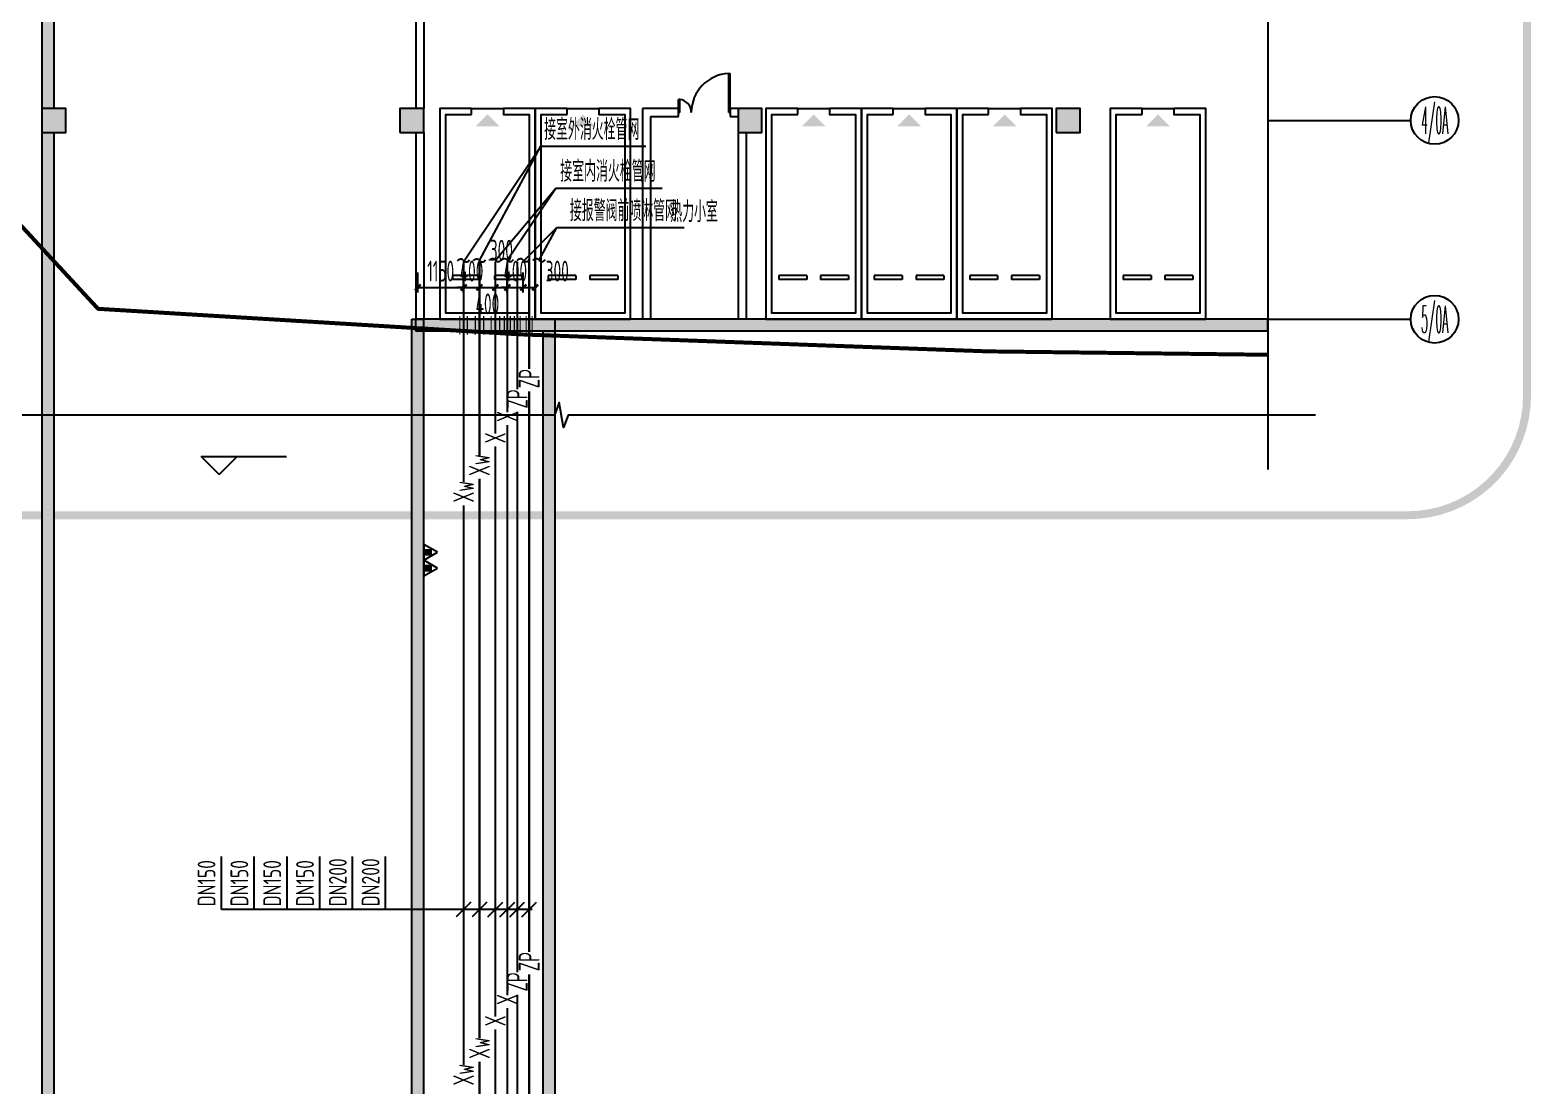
# Model space of a CAD drawing. Extents: x -2120532 to 1934524, y -1331911 to 424203.
# Drawn here: x -86733 to -49000, y -141811 to -115263 of the extents above; entities that cross this region are included whole.
import ezdxf
from ezdxf.enums import TextEntityAlignment as Align

# ---------------------------------------------------------------- set-up
doc = ezdxf.new("R2010")
doc.units = 0
doc.header["$LTSCALE"] = 10
doc.linetypes.add('CENTERX2', pattern=[4, 2.5, -0.5, 0.5, -0.5])
doc.linetypes.add('DASH', pattern=[0.35, 0.25, -0.1])
for name, color, linetype in [('00-停车位', 67, 'Continuous'), ('00-用地红线', 12, 'CENTERX2'), ('A-COLUMN', 8, 'Continuous'), ('A-ROOM_NAME', 23, 'Continuous'), ('A-WALL', 2, 'Continuous'), ('AXIS', 3, 'Continuous'), ('AXIS_TEXT', 7, 'Continuous'), ('COLUMN', 6, 'Continuous'), ('DIM_ELEV', 3, 'Continuous'), ('DIM_SYMB', 3, 'Continuous'), ('DOOR_FIRE', 8, 'Continuous'), ('PUB_HATCH', 8, 'Continuous'), ('W-DIM_喷淋', 3, 'Continuous'), ('W-DIM_消防', 3, 'Continuous'), ('W-EQUIP_消防', 7, 'Continuous'), ('W-EQUIP_灭火器', 7, 'Continuous'), ('W-PIPE-喷淋中', 6, 'Continuous'), ('W-PIPE-消防', 1, 'Continuous'), ('W-PIPE-消防中', 1, 'Continuous'), ('W-TEXT_喷淋', 7, 'Continuous'), ('W-TEXT_消防', 7, 'Continuous'), ('W-TWT_DIM', 3, 'Continuous'), ('W-TWT_LEAD', 3, 'Continuous'), ('WALL-C', 2, 'Continuous'), ('索引线', 252, 'Continuous')]:
    doc.layers.add(name, color=color, linetype=linetype)
doc.layers.add('地下二层$0$A-PUB_HATCH', color=8, linetype='Continuous', lineweight=0)
doc.styles.add('8B2_02', font='tssdeng.shx', dxfattribs={"width": 0.6, "bigfont": 'TSSDCHN.shx'})
doc.styles.add('_TCH_AXIS', font='COMPLEX', dxfattribs={"bigfont": 'GBCBIG'})
doc.styles.add('_TWT_PIPEDN', font='TSSDENG', dxfattribs={"width": 0.8, "height": 3.5, "bigfont": 'TSSDCHN'})
doc.styles.add('COMPLEX', font='COMPLEX.shx', dxfattribs={"width": 0.65})
doc.styles.add('STANDARD_T3', font='TSSDENG.shx', dxfattribs={"width": 0.56, "bigfont": 'TSSDCHN.shx'})
doc.dimstyles.new('_TCH_ARCH&&150', dxfattribs={"dimtxt": 525, "dimasz": 150, "dimexe": 375, "dimexo": 450, "dimgap": 150, "dimtad": 1, "dimdec": 0, "dimzin": 0, "dimdsep": 46, "dimtxsty": 'STANDARD_T3', "dimblk": 'ARCHTICK', "dimcen": 0.09, "dimclrt": 7, "dimazin": 2, "dimtfac": 1, "dimtdec": 0, "dimtix": 1, "dimtmove": 2, "dimatfit": 3, "dimfxl": 0, "dimtolj": 1, "dimtzin": 0, "dimarcsym": 0})

# ---------------------------------------------------------------- blocks, each defined once
blk = doc.blocks.new('车位2400x5300')
at = {"layer": '00-停车位', "color": 251}
for p, q in [((-875, -1000), (-175, -1000)), ((-875, -1100), (-875, -1000)), ((-875, -1100), (-175, -1100)), ((-175, -1100), (-175, -1000)), ((175, -1000), (875, -1000)), ((175, -1100), (175, -1000)), ((175, -1100), (875, -1100)), ((875, -1100), (875, -1000)), ((400, -5300), (-400, -5300))]:
    blk.add_line(p, q, dxfattribs=at)
blk.add_lwpolyline([(400, -5150), (400, -5300), (1200, -5300), (1200, 0), (-1200, 0), (-1200, -5300), (-400, -5300), (-400, -5150), (-1050, -5150), (-1050, -150), (1050, -150), (1050, -5150), (400, -5150)], dxfattribs=at)
blk.add_lwpolyline([(0, -5150, 0, 600, 0), (0, -4850, 600, 600, 0)], format="xyseb", dxfattribs=at)
blk = doc.blocks.new('_FZH')
blk.add_lwpolyline([(-0.5, -0.5), (0.5, -0.5), (0.5, 0.5), (-0.5, 0.5)], close=True)
at = {"layer": 'PUB_HATCH'}
blk.add_solid([(-0.5, -0.5), (0.5, -0.5), (-0.5, 0.5), (0.5, 0.5)], dxfattribs=at)
blk = doc.blocks.new('$DorLib2D$00000225')
at = {"color": 0}
for p, q in [((0.475, -0.001), (0.475, 0.752)), ((0.475, 0.752), (0.5, 0.752)), ((0.5, -0.001), (0.5, 0.752)), ((-0.5, 0), (-0.5, 0.252)), ((-0.475, 0.252), (-0.5, 0.252)), ((-0.475, 0), (-0.475, 0.252)), ((-0.475, 0), (-0.5, 0)), ((0.475, -0.001), (0.5, -0.001))]:
    blk.add_line(p, q, dxfattribs=at)
for centre, radius, start, end in [((0.505, -0.002), 0.755, 92.2493, 179.7238), ((-0.501, 0.003), 0.251, 359.7899, 84.0974)]:
    blk.add_arc(centre, radius, start, end, dxfattribs=at)
blk = doc.blocks.new('_AXISO')
blk.add_circle((0, 0), 0.5)
at = {"layer": 'AXIS_TEXT', "style": 'COMPLEX', "width": 1.041667}
blk.add_attdef('A', text='', height=0.56, dxfattribs=at).set_placement((-0.25, -0.28), (0.25, -0.28), align=Align.FIT)
blk = doc.blocks.new('_ArchTick')
at = {"color": 0, "linetype": 'ByBlock', "const_width": 0.4}
blk.add_lwpolyline([(-0.5, -0.5), (0.5, 0.5)], dxfattribs=at)
blk = doc.blocks.new('*D245')
at = {"layer": 'Defpoints', "color": 0, "transparency": 16777216}
for p in [(-74034, -121736), (-74334, -122310), (-74034, -122310)]:
    blk.add_point(p, dxfattribs=at)
at = {"layer": 'W-TWT_DIM', "color": 0, "lineweight": -2, "transparency": 16777216}
for p, q in [((-74334, -121860), (-74334, -121361)), ((-74034, -121860), (-74034, -121361)), ((-74334, -121736), (-74034, -121736))]:
    blk.add_line(p, q, dxfattribs=at)
at = {"layer": 'W-TWT_DIM', "color": 0, "lineweight": -2, "transparency": 16777216, "xscale": 150, "yscale": 150, "zscale": 150, "rotation": 180}
blk.add_blockref('_ArchTick', (-74334, -121736), dxfattribs=at)
at = {"layer": 'W-TWT_DIM', "color": 0, "lineweight": -2, "transparency": 16777216, "xscale": 150, "yscale": 150, "zscale": 150}
blk.add_blockref('_ArchTick', (-74034, -121736), dxfattribs=at)
at = {"layer": 'W-TWT_DIM', "color": 7, "transparency": 16777216, "insert": (-73479, -121324), "char_height": 525, "attachment_point": 5, "style": 'STANDARD_T3'}
blk.add_mtext('\\A1;300', dxfattribs=at)
blk = doc.blocks.new('*D246')
at = {"layer": 'Defpoints', "color": 0, "transparency": 16777216}
for p in [(-74334, -121736), (-74734, -122310), (-74334, -122310)]:
    blk.add_point(p, dxfattribs=at)
at = {"layer": 'W-TWT_DIM', "color": 0, "lineweight": -2, "transparency": 16777216}
for p, q in [((-74734, -121860), (-74734, -121361)), ((-74334, -121860), (-74334, -121361)), ((-74734, -121736), (-74884, -121736)), ((-74734, -121736), (-74334, -121736)), ((-74334, -121736), (-74184, -121736))]:
    blk.add_line(p, q, dxfattribs=at)
at = {"layer": 'W-TWT_DIM', "color": 0, "lineweight": -2, "transparency": 16777216, "xscale": 150, "yscale": 150, "zscale": 150}
blk.add_blockref('_ArchTick', (-74734, -121736), dxfattribs=at)
at = {"layer": 'W-TWT_DIM', "color": 0, "lineweight": -2, "transparency": 16777216, "xscale": 150, "yscale": 150, "zscale": 150, "rotation": 180}
blk.add_blockref('_ArchTick', (-74334, -121736), dxfattribs=at)
at = {"layer": 'W-TWT_DIM', "color": 7, "transparency": 16777216, "insert": (-74534, -121324), "char_height": 525, "attachment_point": 5, "style": 'STANDARD_T3'}
blk.add_mtext('\\A1;400', dxfattribs=at)
blk = doc.blocks.new('*D247')
at = {"layer": 'Defpoints', "color": 0, "transparency": 16777216}
for p in [(-74734, -121736), (-75034, -122310), (-74734, -122310)]:
    blk.add_point(p, dxfattribs=at)
at = {"layer": 'W-TWT_DIM', "color": 0, "lineweight": -2, "transparency": 16777216}
for p, q in [((-75034, -121860), (-75034, -121361)), ((-74734, -121860), (-74734, -121361)), ((-75034, -121736), (-74734, -121736))]:
    blk.add_line(p, q, dxfattribs=at)
at = {"layer": 'W-TWT_DIM', "color": 0, "lineweight": -2, "transparency": 16777216, "xscale": 150, "yscale": 150, "zscale": 150, "rotation": 180}
blk.add_blockref('_ArchTick', (-75034, -121736), dxfattribs=at)
at = {"layer": 'W-TWT_DIM', "color": 0, "lineweight": -2, "transparency": 16777216, "xscale": 150, "yscale": 150, "zscale": 150}
blk.add_blockref('_ArchTick', (-74734, -121736), dxfattribs=at)
at = {"layer": 'W-TWT_DIM', "color": 7, "transparency": 16777216, "insert": (-74884, -120799), "char_height": 525, "attachment_point": 5, "style": 'STANDARD_T3'}
blk.add_mtext('\\A1;300', dxfattribs=at)
blk = doc.blocks.new('*D248')
at = {"layer": 'Defpoints', "color": 0, "transparency": 16777216}
for p in [(-75034, -121736), (-75434, -122310), (-75034, -122310)]:
    blk.add_point(p, dxfattribs=at)
at = {"layer": 'W-TWT_DIM', "color": 0, "lineweight": -2, "transparency": 16777216}
for p, q in [((-75434, -121860), (-75434, -121361)), ((-75034, -121860), (-75034, -121361)), ((-75434, -121736), (-75034, -121736))]:
    blk.add_line(p, q, dxfattribs=at)
at = {"layer": 'W-TWT_DIM', "color": 0, "lineweight": -2, "transparency": 16777216, "xscale": 150, "yscale": 150, "zscale": 150, "rotation": 180}
blk.add_blockref('_ArchTick', (-75434, -121736), dxfattribs=at)
at = {"layer": 'W-TWT_DIM', "color": 0, "lineweight": -2, "transparency": 16777216, "xscale": 150, "yscale": 150, "zscale": 150}
blk.add_blockref('_ArchTick', (-75034, -121736), dxfattribs=at)
at = {"layer": 'W-TWT_DIM', "color": 7, "transparency": 16777216, "insert": (-75234, -122149), "char_height": 525, "attachment_point": 5, "style": 'STANDARD_T3'}
blk.add_mtext('\\A1;400', dxfattribs=at)
blk = doc.blocks.new('*D249')
at = {"layer": 'Defpoints', "color": 0, "transparency": 16777216}
for p in [(-75434, -121736), (-75834, -122310), (-75434, -122310)]:
    blk.add_point(p, dxfattribs=at)
at = {"layer": 'W-TWT_DIM', "color": 0, "lineweight": -2, "transparency": 16777216}
for p, q in [((-75834, -121860), (-75834, -121361)), ((-75434, -121860), (-75434, -121361)), ((-75834, -121736), (-75984, -121736)), ((-75834, -121736), (-75434, -121736)), ((-75434, -121736), (-75284, -121736))]:
    blk.add_line(p, q, dxfattribs=at)
at = {"layer": 'W-TWT_DIM', "color": 0, "lineweight": -2, "transparency": 16777216, "xscale": 150, "yscale": 150, "zscale": 150}
blk.add_blockref('_ArchTick', (-75834, -121736), dxfattribs=at)
at = {"layer": 'W-TWT_DIM', "color": 0, "lineweight": -2, "transparency": 16777216, "xscale": 150, "yscale": 150, "zscale": 150, "rotation": 180}
blk.add_blockref('_ArchTick', (-75434, -121736), dxfattribs=at)
at = {"layer": 'W-TWT_DIM', "color": 7, "transparency": 16777216, "insert": (-75634, -121324), "char_height": 525, "attachment_point": 5, "style": 'STANDARD_T3'}
blk.add_mtext('\\A1;400', dxfattribs=at)
blk = doc.blocks.new('*D250')
at = {"layer": 'Defpoints', "color": 0, "transparency": 16777216}
for p in [(-75834, -121736), (-76984, -122310), (-75834, -122310)]:
    blk.add_point(p, dxfattribs=at)
at = {"layer": 'W-TWT_DIM', "color": 0, "lineweight": -2, "transparency": 16777216}
for p, q in [((-76984, -121860), (-76984, -121361)), ((-75834, -121860), (-75834, -121361)), ((-76984, -121736), (-75834, -121736))]:
    blk.add_line(p, q, dxfattribs=at)
at = {"layer": 'W-TWT_DIM', "color": 0, "lineweight": -2, "transparency": 16777216, "xscale": 150, "yscale": 150, "zscale": 150, "rotation": 180}
blk.add_blockref('_ArchTick', (-76984, -121736), dxfattribs=at)
at = {"layer": 'W-TWT_DIM', "color": 0, "lineweight": -2, "transparency": 16777216, "xscale": 150, "yscale": 150, "zscale": 150}
blk.add_blockref('_ArchTick', (-75834, -121736), dxfattribs=at)
at = {"layer": 'W-TWT_DIM', "color": 7, "transparency": 16777216, "insert": (-76409, -121324), "char_height": 525, "attachment_point": 5, "style": 'STANDARD_T3'}
blk.add_mtext('\\A1;1150', dxfattribs=at)
blk = doc.blocks.new('$TwtSys$00000132')
at = {"elevation": 0}
blk.add_lwpolyline([(7, -101, -0.575183), (0, 0, 0.604745), (-11, 101, 16.924828)], format="xyb", dxfattribs=at)
blk = doc.blocks.new('$TwtSys$00000546')
h = blk.add_hatch()
h.set_pattern_fill('ANSI31', color=256, scale=200, style=0)
h.set_pattern_definition([(45, (-38543.802, -6670.83), (-17.67767, 17.67767), [])])
h.paths.add_polyline_path([(-65, 174), (65, 174), (65, 44), (-65, 44)])
for points in [[(0, 344), (-198, 0), (198, 0)], [(-65, 174), (65, 174), (65, 44), (-65, 44)]]:
    blk.add_lwpolyline(points, close=True)

msp = doc.modelspace()

# ---------------------------------------------------------------- hatches: boundary and pattern name
at = {"layer": 'PUB_HATCH'}
for points in [[(-86433.4, -117235.4), (-86133.4, -117235.4), (-86133.4, -111235.4), (-86433.4, -111235.4)], [(-86433.4, -162210.4), (-86133.4, -162210.4), (-86133.4, -117835.4), (-86433.4, -117835.4)], [(-73833.4, -122835.4), (-73533.4, -122535.4), (-77033.4, -122535.4), (-77033.4, -122835.4)], [(-55618.3, -122535.4), (-76833.4, -122535.4), (-76833.4, -122835.4), (-55618.3, -122835.4)]]:
    msp.add_hatch(color=8, dxfattribs=at).paths.add_polyline_path(points)
at = {"layer": '地下二层$0$A-PUB_HATCH'}
for points in [[(-77133.6, -162210.4), (-76833.6, -162210.4), (-76833.6, -122535.4), (-77133.6, -122535.4)], [(-73833.4, -162210.4), (-73533.4, -162210.4), (-73533.4, -122535.4), (-73833.4, -122835.4)]]:
    msp.add_hatch(color=8, dxfattribs=at).paths.add_polyline_path(points)

# ---------------------------------------------------------------- linework, layer by layer
at = {"layer": '00-用地红线', "color": 8, "const_width": 100}
msp.add_lwpolyline([(-55618.3, -123427.8), (-62643.7, -123342.7), (-74423.5, -122914.8), (-85023.1, -122272.5), (-88392, -118631), (-88391.8, -77358.2)], dxfattribs=at)
at = {"layer": 'A-WALL', "color": 8}
for p, q in [((-77033.4, -111235.4), (-77033.4, -117235.4)), ((-76833.4, -111235.4), (-76833.4, -117235.4)), ((-71333.4, -117235.4), (-71333.4, -122535.3)), ((-70433.4, -117235.4), (-71333.4, -117235.4)), ((-70433.4, -117435.4), (-70433.4, -117235.4)), ((-68933.4, -117235.4), (-69133.4, -117235.4)), ((-69133.4, -117235.4), (-69133.4, -117435.4)), ((-71133.4, -117435.4), (-71133.4, -122535.3)), ((-71133.4, -117435.4), (-70433.4, -117435.4)), ((-69133.4, -117435.4), (-68933.4, -117435.4)), ((-77033.4, -117835.4), (-77033.4, -122535.4)), ((-76833.4, -117835.4), (-76833.4, -122535.4)), ((-68933.4, -117835.4), (-68933.4, -122535.3)), ((-68733.4, -117835.4), (-68733.4, -122535.3)), ((-77133.6, -162210.4), (-77133.6, -122535.4)), ((-77133.6, -122535.4), (-76833.6, -122535.4)), ((-73533.4, -122535.4), (-77033.4, -122535.4)), ((-77033.4, -122835.4), (-77033.4, -122535.4)), ((-76833.6, -162210.4), (-76833.6, -122535.4)), ((-73533.4, -162210.4), (-73533.4, -122535.4)), ((-71133.4, -122535.3), (-71333.4, -122535.3)), ((-68733.4, -122535.3), (-68933.4, -122535.3)), ((-73833.4, -122835.4), (-77033.4, -122835.4)), ((-73833.4, -162210.4), (-73833.4, -122835.4))]:
    msp.add_line(p, q, dxfattribs=at)
at = {"layer": 'AXIS', "color": 8}
for p, q in [((-55621.2, -117535.4), (-52021.2, -117535.4)), ((-55621.2, -122535.4), (-52021.2, -122535.4))]:
    msp.add_line(p, q, dxfattribs=at)
at = {"layer": 'DIM_ELEV', "color": 8}
for p, q in [((-81976.6, -126439.1), (-82426.6, -125989.1)), ((-82426.6, -125989.1), (-80287.1, -125989.1)), ((-81976.6, -126439.1), (-81526.6, -125989.1))]:
    msp.add_line(p, q, dxfattribs=at)
at = {"layer": 'DIM_SYMB', "color": 8}
for points in [[(-55618.3, -76158.2), (-55618.3, -101068.1), (-55303.3, -101182.7), (-55933.3, -101293.8), (-55618.3, -101405.6), (-55618.3, -126315.4)], [(-54418.3, -124945.3), (-73207.1, -124945.3), (-73321.7, -125260.3), (-73432.8, -124630.3), (-73544.6, -124945.3), (-92333.4, -124945.3)]]:
    msp.add_lwpolyline(points, dxfattribs=at)
at = {"layer": 'W-DIM_喷淋'}
for p, q in [((-81922.2, -137371.6), (-81922.2, -136043)), ((-81097.2, -137371.6), (-81097.2, -136043)), ((-80272.2, -137371.6), (-80272.2, -136043)), ((-79447.2, -137371.6), (-79447.2, -136043)), ((-78622.2, -137371.6), (-78622.2, -136043)), ((-77797.2, -137371.6), (-77797.2, -136043)), ((-75648.4, -137186), (-76019.6, -137557.2)), ((-75248.4, -137186), (-75619.6, -137557.2)), ((-75220, -137557.2), (-74848.8, -137186)), ((-74920, -137557.2), (-74548.8, -137186)), ((-74670, -137557.2), (-74298.8, -137186)), ((-74370, -137557.2), (-73998.8, -137186)), ((-77797.2, -137371.6), (-81922.2, -137371.6)), ((-74109.4, -137371.6), (-77797.2, -137371.6))]:
    msp.add_line(p, q, dxfattribs=at)
at = {"layer": 'W-DIM_消防'}
for p, q in [((-75034.4, -121048.1), (-73514, -119235.4)), ((-74734.4, -121048.1), (-73514, -119235.4)), ((-73514, -119235.4), (-70844.5, -119235.4)), ((-74334.4, -121085.9), (-73487.5, -120226.8)), ((-73934.3, -121047.7), (-73487.5, -120226.8)), ((-73487.5, -120226.8), (-70288.4, -120226.8))]:
    msp.add_line(p, q, dxfattribs=at)
at = {"layer": 'W-PIPE-喷淋中', "ltscale": 1.5, "const_width": 52.5}
for points in [[(-74484.4, -124295), (-74484.4, -121085.9)], [(-74184.4, -123784.2), (-74184.4, -121085.9)], [(-74184.4, -138440.7), (-74184.4, -124346.1)], [(-74484.4, -138951.5), (-74484.4, -124856.9)], [(-74184.4, -149450.4), (-74184.4, -139002.6)], [(-74484.4, -150180), (-74484.4, -139513.4)]]:
    msp.add_lwpolyline(points, dxfattribs=at)
at = {"layer": 'W-PIPE-消防', "ltscale": 1.5, "const_width": 52.5}
for points in [[(-75034.4, -125409.6), (-75034.4, -121085.9)], [(-74734.4, -124871.5), (-74734.4, -121085.9)], [(-74734.4, -139528.1), (-74734.4, -125191.1)], [(-75034.4, -140066.1), (-75034.4, -125729.2)], [(-74734.4, -151382.7), (-74734.4, -139847.7)], [(-75034.4, -152350.3), (-75034.4, -140385.7)]]:
    msp.add_lwpolyline(points, dxfattribs=at)
at = {"layer": 'W-PIPE-消防中', "color": 5, "ltscale": 1.5, "const_width": 52.5}
for points in [[(-75834, -121092.5), (-75834, -126629.8)], [(-75434, -121092.5), (-75434, -125960.5)], [(-75434, -126546.6), (-75434, -140617)], [(-75834, -127215.9), (-75834, -141286.3)], [(-75434, -141203.2), (-75434, -153099.7)]]:
    msp.add_lwpolyline(points, dxfattribs=at)
at = {"layer": 'W-TWT_DIM', "color": 0, "const_width": 31.5}
for points in [[(-75927.4, -122453.6), (-75927.4, -122923.6), (-75927.4, -122923.6)], [(-75740.6, -122453.6), (-75740.6, -122923.6), (-75740.6, -122923.6)], [(-75539, -122453.6), (-75539, -122923.6), (-75539, -122923.6)], [(-75329, -122453.6), (-75329, -122923.6), (-75329, -122923.6)]]:
    msp.add_lwpolyline(points, dxfattribs=at)
at = {"layer": 'W-TWT_DIM', "color": 0, "const_width": 31.5, "elevation": -3000}
for points in [[(-75139.4, -122453.6), (-75139.4, -122923.6), (-75139.4, -122923.6)], [(-74929.4, -122453.6), (-74929.4, -122923.6), (-74929.4, -122923.6)], [(-74809.9, -122453.6), (-74809.9, -122923.6), (-74809.9, -122923.6)], [(-74660.3, -122453.6), (-74660.3, -122923.6), (-74660.3, -122923.6)], [(-74559.9, -122453.6), (-74559.9, -122923.6), (-74559.9, -122923.6)], [(-74410.3, -122453.6), (-74410.3, -122923.6), (-74410.3, -122923.6)], [(-74259.9, -122453.6), (-74259.9, -122923.6), (-74259.9, -122923.6)], [(-74110.3, -122453.6), (-74110.3, -122923.6), (-74110.3, -122923.6)]]:
    msp.add_lwpolyline(points, dxfattribs=at)
at = {"layer": 'W-TWT_LEAD'}
for p, q in [((-75833.4, -121092.5), (-73895.5, -118184.1)), ((-75434, -121054.3), (-73895.5, -118184.1)), ((-73895.5, -118184.1), (-71250.2, -118184.1))]:
    msp.add_line(p, q, dxfattribs=at)
at = {"layer": 'WALL-C', "color": 8}
for p, q in [((-86433.4, -111235.4), (-86433.4, -117235.4)), ((-86133.4, -111235.4), (-86133.4, -117235.4)), ((-86433.4, -117835.4), (-86433.4, -162210.4)), ((-86133.4, -117835.4), (-86133.4, -162210.4)), ((-55618.3, -122535.4), (-76833.4, -122535.4)), ((-76833.4, -122835.4), (-76833.4, -122535.4)), ((-55618.3, -122835.4), (-55618.3, -122535.4)), ((-55618.3, -122835.4), (-76833.4, -122835.4))]:
    msp.add_line(p, q, dxfattribs=at)
at = {"layer": '索引线', "color": 8, "linetype": 'DASH', "const_width": 200}
msp.add_lwpolyline([(-94221.5, -70416.8), (-52099.6, -70416.8, -0.4142136), (-49099.6, -73416.8), (-49099.6, -124462.2, -0.4142136), (-52099.6, -127462.2), (-94221.5, -127462.2, -0.4142136), (-97221.5, -124462.2), (-97221.5, -73416.8, -0.4142136)], format="xyb", close=True, dxfattribs=at)

# ---------------------------------------------------------------- block references
at = {"layer": '00-停车位', "color": 8, "rotation": 179.9999999865944}
for p in [(-75233.4, -122535.4), (-72833.4, -122535.4), (-67033.4, -122535.4), (-64633.4, -122535.4), (-62233.4, -122535.4), (-58376.1, -122535.4)]:
    msp.add_blockref('车位2400x5300', p, dxfattribs=at)
at = {"layer": 'A-COLUMN', "color": 8, "xscale": 600, "yscale": 600, "zscale": 600}
msp.add_blockref('_FZH', (-86133.4, -117535.4), dxfattribs=at)
at = {"layer": 'AXIS', "color": 8}
ref = msp.add_blockref('_AXISO', (-51421.2, -117535.4), dxfattribs=dict(at, xscale=1200, yscale=1200, zscale=1200))
ref.add_attrib('A', '4/0A', dxfattribs={"layer": 'AXIS_TEXT', "height": 678.82, "style": '_TCH_AXIS', "width": 0.259259}).set_placement((-51760.6, -117874.8), (-51081.8, -117874.8), align=Align.FIT)
ref = msp.add_blockref('_AXISO', (-51421.2, -122535.4), dxfattribs=dict(at, xscale=1200, yscale=1200, zscale=1200))
ref.add_attrib('A', '5/0A', dxfattribs={"layer": 'AXIS_TEXT', "height": 678.82, "style": '_TCH_AXIS', "width": 0.2625}).set_placement((-51760.6, -122874.8), (-51081.8, -122874.8), align=Align.FIT)
at = {"layer": 'COLUMN', "color": 8, "linetype": 'Continuous', "xscale": 600, "yscale": 600, "zscale": 600}
for p in [(-77133.4, -117535.4), (-68633.4, -117535.4), (-60633.4, -117535.4)]:
    msp.add_blockref('_FZH', p, dxfattribs=at)
at = {"layer": 'DOOR_FIRE', "color": 8, "xscale": 1300, "yscale": 1300, "zscale": 200, "rotation": 359.9999999975814}
msp.add_blockref('$DorLib2D$00000225', (-69783.4, -117335.4), dxfattribs=at)
at = {"layer": 'W-EQUIP_消防', "xscale": 1.5, "yscale": 1.5, "zscale": 1.5, "rotation": 270}
for p in [(-75834, -121054.3), (-75434, -121054.3), (-75034.4, -121047.7), (-74734.3, -121047.7), (-74334.3, -121047.7), (-73934.3, -121047.7)]:
    msp.add_blockref('$TwtSys$00000132', p, dxfattribs=at)
at = {"layer": 'W-EQUIP_灭火器', "rotation": 270.0000000000076}
for p in [(-76833.6, -128394.1), (-76833.6, -128790.9)]:
    msp.add_blockref('$TwtSys$00000546', p, dxfattribs=at)

# ---------------------------------------------------------------- texts
at = {"layer": 'A-ROOM_NAME', "color": 8, "style": '8B2_02', "width": 0.6}
msp.add_text('热力小室', height=525, dxfattribs=at).set_placement((-70637.2, -120094.4))
at = {"layer": 'W-DIM_喷淋', "color": 7, "style": '_TWT_PIPEDN', "width": 0.752941}
for s, p in [('DN150', (-82072.2, -137296.6)), ('DN150', (-81247.2, -137296.6)), ('DN150', (-80422.2, -137296.6)), ('DN150', (-79597.2, -137296.6)), ('DN200', (-78772.2, -137296.6)), ('DN200', (-77947.2, -137296.6))]:
    msp.add_text(s, height=446.25, rotation=90, dxfattribs=at).set_placement(p)
at = {"layer": 'W-DIM_消防', "color": 7, "style": '8B2_02', "width": 0.6}
for s, p in [('接室内消火栓管网', (-73402.6, -119077.9)), ('接报警阀前喷淋管网', (-73161.4, -120069.3))]:
    msp.add_text(s, height=525, dxfattribs=at).set_placement(p)
at = {"layer": 'W-TEXT_喷淋', "style": '8B2_02', "width": 0.6}
for p in [(-73921.9, -124271.1), (-74221.9, -124781.9), (-73921.9, -138927.6), (-74221.9, -139438.4)]:
    msp.add_text('ZP', height=525, rotation=90, dxfattribs=at).set_placement(p)
at = {"layer": 'W-TEXT_消防', "style": '8B2_02', "width": 0.6}
for s, p in [('X', (-74471.9, -125116.1)), ('X', (-74771.9, -125654.2)), ('Xw', (-75171.5, -126471.6)), ('Xw', (-75571.5, -127140.9)), ('X', (-74471.9, -139772.7)), ('X', (-74771.9, -140310.7)), ('Xw', (-75171.5, -141128.2)), ('Xw', (-75571.5, -141797.5))]:
    msp.add_text(s, height=525, rotation=90, dxfattribs=at).set_placement(p)
at = {"layer": 'W-TWT_LEAD', "color": 7, "style": '8B2_02', "width": 0.6}
msp.add_text('接室外消火栓管网', height=525, dxfattribs=at).set_placement((-73808.3, -118026.6))

# ---------------------------------------------------------------- dimensions: what is measured, and where the dimension line sits
at = {"layer": 'W-TWT_DIM'}
for base, p1, p2, picture, middle in [((-74734.4, -121736.5), (-75034.4, -122310.4), (-74734.4, -122310.4), '*D247', (-74884.4, -120799)), ((-74034.4, -121736.5), (-74334.4, -122310.4), (-74034.4, -122310.4), '*D245', (-73479.1, -121324)), ((-75034.4, -121736.5), (-75434, -122310.4), (-75034.4, -122310.4), '*D248', (-75234.2, -122149))]:
    dim = msp.add_linear_dim(base=base, p1=p1, p2=p2, angle=0, dimstyle='_TCH_ARCH&&150', dxfattribs=at)
    dim.commit()
    dim.dimension.update_dxf_attribs({"geometry": picture, "text_midpoint": middle, "dimtype": 129})
for p1, p2, picture, middle in [((-76983.6, -122310.4), (-75834, -122310.4), '*D250', (-76408.8, -121324)), ((-75834, -122310.4), (-75434, -122310.4), '*D249', (-75634, -121324)), ((-74734.4, -122310.4), (-74334.4, -122310.4), '*D246', (-74534.4, -121324))]:
    dim = msp.add_aligned_dim(p1=p1, p2=p2, distance=574, dimstyle='_TCH_ARCH&&150', dxfattribs=at)
    dim.commit()
    dim.dimension.update_dxf_attribs({"geometry": picture, "text_midpoint": middle})

doc.saveas('drawing.dxf')
